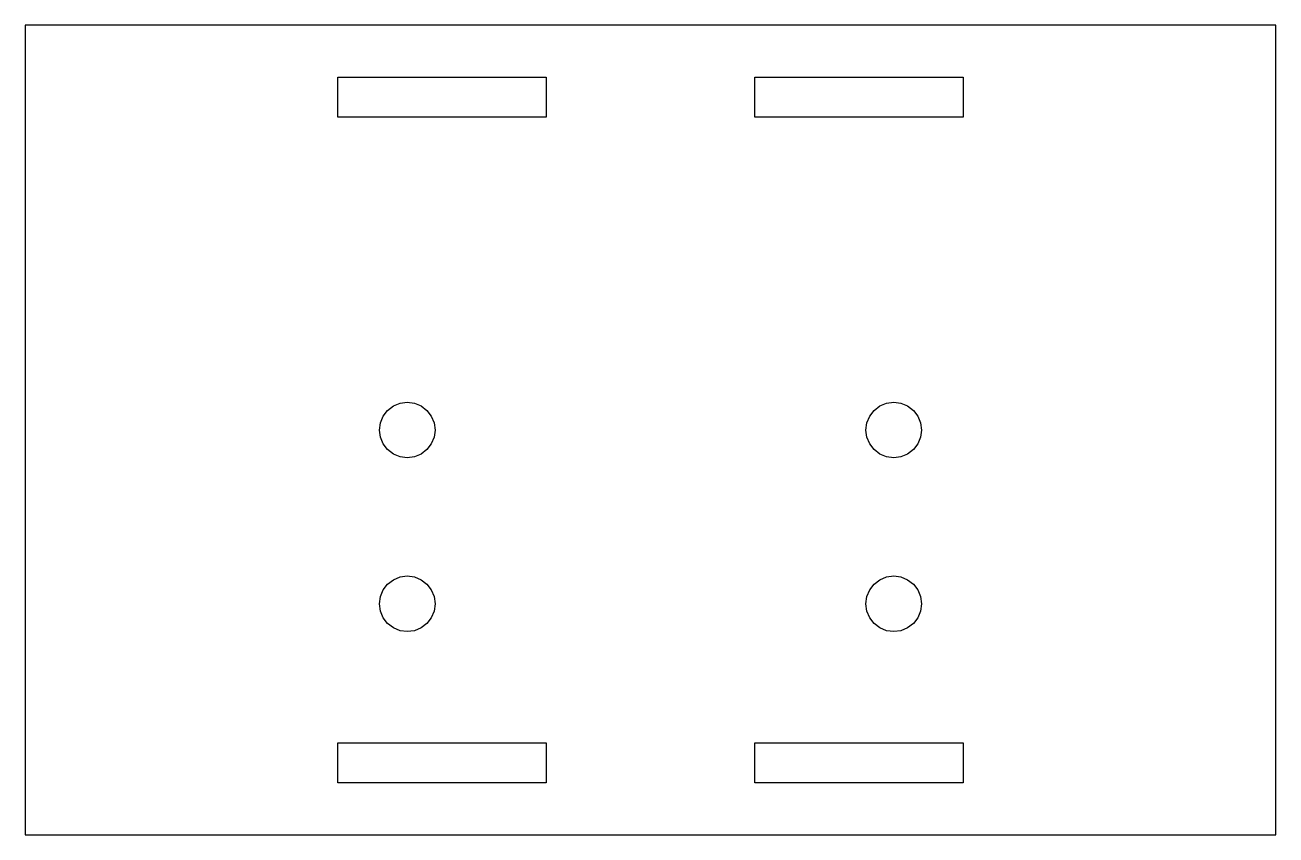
# Model space of a CAD drawing. Header units: metres. Extents: x -36 to 36, y -5.3 to 41.3.
import ezdxf

# ---------------------------------------------------------------- set-up
doc = ezdxf.new("R2010")
doc.units = ezdxf.units.M

msp = doc.modelspace()

# ---------------------------------------------------------------- linework, layer by layer
for p, q in [((36, 41.3), (-36, 41.3)), ((-36, 41.3), (-36, -5.29999)), ((36, -5.29999), (36, 41.3)), ((-18, 36), (-18, 38.3)), ((-18, 38.3), (-6, 38.3)), ((-6, 38.3), (-6, 36)), ((6, 36), (6, 38.3)), ((6, 38.3), (18, 38.3)), ((18, 38.3), (18, 36)), ((-6, 36), (-18, 36)), ((18, 36), (6, 36)), ((-14.8, 19.3856), (-14.4141, 19.5455)), ((-14.4141, 19.5455), (-14, 19.6)), ((-14, 19.6), (-13.5859, 19.5455)), ((-13.5859, 19.5455), (-13.2, 19.3856)), ((13.2, 19.3856), (13.5859, 19.5455)), ((13.5859, 19.5455), (14, 19.6)), ((14, 19.6), (14.4141, 19.5455)), ((14.4141, 19.5455), (14.8, 19.3856)), ((-15.5455, 18.4141), (-15.3856, 18.8)), ((-15.3856, 18.8), (-15.1314, 19.1314)), ((-15.1314, 19.1314), (-14.8, 19.3856)), ((-13.2, 19.3856), (-12.8686, 19.1314)), ((-12.8686, 19.1314), (-12.6143, 18.8)), ((-12.6143, 18.8), (-12.4545, 18.4141)), ((12.4545, 18.4141), (12.6143, 18.8)), ((12.6143, 18.8), (12.8686, 19.1314)), ((12.8686, 19.1314), (13.2, 19.3856)), ((14.8, 19.3856), (15.1314, 19.1314)), ((15.1314, 19.1314), (15.3856, 18.8)), ((15.3856, 18.8), (15.5455, 18.4141)), ((-15.6, 18), (-15.5455, 18.4141)), ((-15.5455, 17.5859), (-15.6, 18)), ((-12.4545, 18.4141), (-12.4, 18)), ((-12.4, 18), (-12.4545, 17.5859)), ((12.4, 18), (12.4545, 18.4141)), ((12.4545, 17.5859), (12.4, 18)), ((15.5455, 18.4141), (15.6, 18)), ((15.6, 18), (15.5455, 17.5859)), ((-15.3856, 17.2), (-15.5455, 17.5859)), ((-12.4545, 17.5859), (-12.6143, 17.2)), ((12.6143, 17.2), (12.4545, 17.5859)), ((15.5455, 17.5859), (15.3856, 17.2)), ((-15.1314, 16.8686), (-15.3856, 17.2)), ((-14.8, 16.6143), (-15.1314, 16.8686)), ((-14.4141, 16.4545), (-14.8, 16.6143)), ((-13.2, 16.6143), (-13.5859, 16.4545)), ((-12.8686, 16.8686), (-13.2, 16.6143)), ((-12.6143, 17.2), (-12.8686, 16.8686)), ((12.8686, 16.8686), (12.6143, 17.2)), ((13.2, 16.6143), (12.8686, 16.8686)), ((13.5859, 16.4545), (13.2, 16.6143)), ((14.8, 16.6143), (14.4141, 16.4545)), ((15.1314, 16.8686), (14.8, 16.6143)), ((15.3856, 17.2), (15.1314, 16.8686)), ((-14, 16.4), (-14.4141, 16.4545)), ((-13.5859, 16.4545), (-14, 16.4)), ((14, 16.4), (13.5859, 16.4545)), ((14.4141, 16.4545), (14, 16.4)), ((-15.1314, 9.13136), (-14.8, 9.38564)), ((-14.8, 9.38564), (-14.4141, 9.54547)), ((-14.4141, 9.54547), (-14, 9.59999)), ((-14, 9.59999), (-13.5859, 9.54547)), ((-13.5859, 9.54547), (-13.2, 9.38564)), ((-13.2, 9.38564), (-12.8686, 9.13136)), ((12.8686, 9.13136), (13.2, 9.38564)), ((13.2, 9.38564), (13.5859, 9.54547)), ((13.5859, 9.54547), (14, 9.59999)), ((14, 9.59999), (14.4141, 9.54547)), ((14.4141, 9.54547), (14.8, 9.38564)), ((14.8, 9.38564), (15.1314, 9.13136)), ((-15.5455, 8.41411), (-15.3856, 8.79999)), ((-15.3856, 8.79999), (-15.1314, 9.13136)), ((-12.8686, 9.13136), (-12.6143, 8.79999)), ((-12.6143, 8.79999), (-12.4545, 8.41411)), ((12.4545, 8.41411), (12.6143, 8.79999)), ((12.6143, 8.79999), (12.8686, 9.13136)), ((15.1314, 9.13136), (15.3856, 8.79999)), ((15.3856, 8.79999), (15.5455, 8.41411)), ((-15.6, 8), (-15.5455, 8.41411)), ((-15.5455, 7.58588), (-15.6, 8)), ((-12.4545, 8.41411), (-12.4, 8)), ((-12.4, 8), (-12.4545, 7.58588)), ((12.4, 8), (12.4545, 8.41411)), ((12.4545, 7.58588), (12.4, 8)), ((15.5455, 8.41411), (15.6, 8)), ((15.6, 8), (15.5455, 7.58588)), ((-15.3856, 7.2), (-15.5455, 7.58588)), ((-15.1314, 6.86862), (-15.3856, 7.2)), ((-12.6143, 7.2), (-12.8686, 6.86862)), ((-12.4545, 7.58588), (-12.6143, 7.2)), ((12.6143, 7.2), (12.4545, 7.58588)), ((12.8686, 6.86862), (12.6143, 7.2)), ((15.3856, 7.2), (15.1314, 6.86862)), ((15.5455, 7.58588), (15.3856, 7.2)), ((-14.8, 6.61435), (-15.1314, 6.86862)), ((-14.4141, 6.45451), (-14.8, 6.61435)), ((-13.2, 6.61435), (-13.5859, 6.45451)), ((-12.8686, 6.86862), (-13.2, 6.61435)), ((13.2, 6.61435), (12.8686, 6.86862)), ((13.5859, 6.45451), (13.2, 6.61435)), ((14.8, 6.61435), (14.4141, 6.45451)), ((15.1314, 6.86862), (14.8, 6.61435)), ((-14, 6.39999), (-14.4141, 6.45451)), ((-13.5859, 6.45451), (-14, 6.39999)), ((14, 6.39999), (13.5859, 6.45451)), ((14.4141, 6.45451), (14, 6.39999)), ((-18, -2.29999), (-18, 0)), ((-18, 0), (-6, 0)), ((-6, 0), (-6, -2.29999)), ((6, -2.29999), (6, 0)), ((6, 0), (18, 0)), ((18, 0), (18, -2.29999)), ((-6, -2.29999), (-18, -2.29999)), ((18, -2.29999), (6, -2.29999)), ((-36, -5.29999), (36, -5.29999))]:
    msp.add_line(p, q)

doc.saveas('drawing.dxf')
